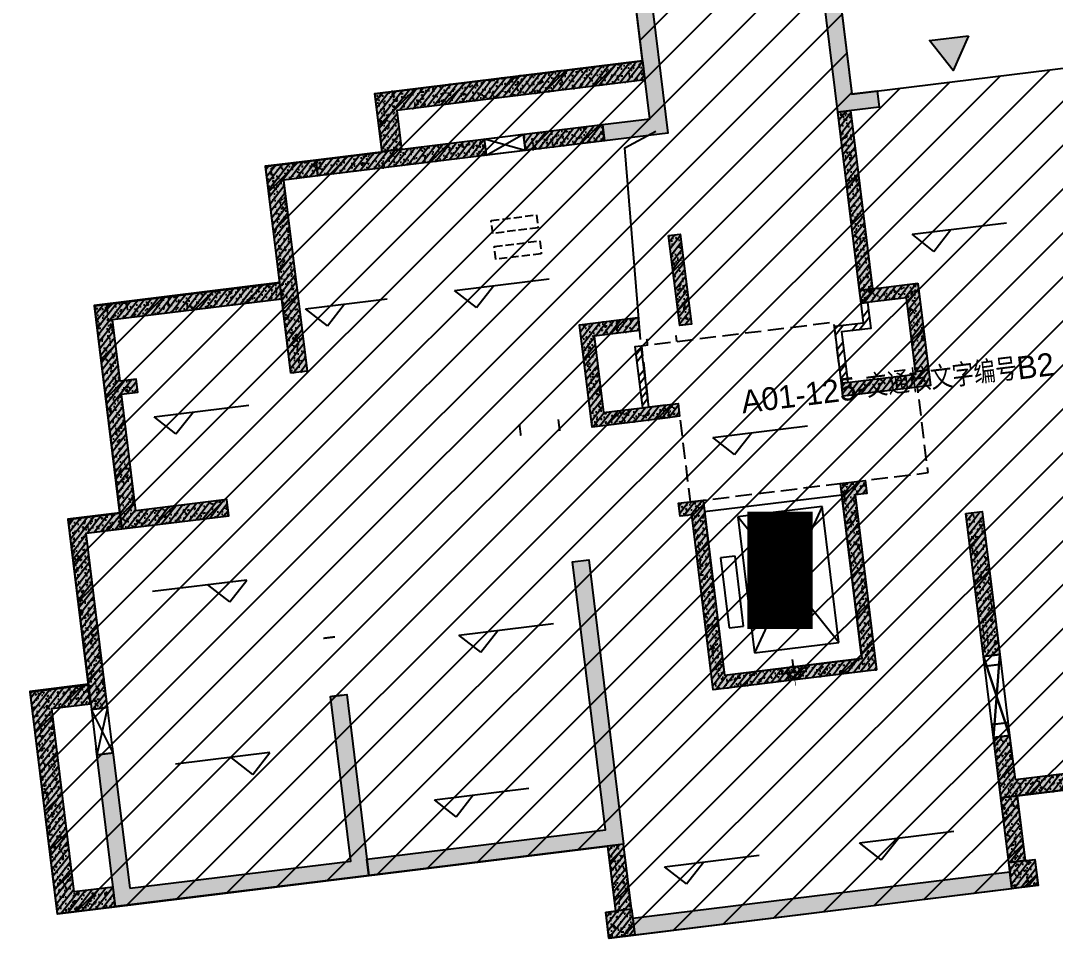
# Model space of a CAD drawing. Extents: x -1338203 to 1886333, y -783476 to 1038610.
# Drawn here: x 752890 to 768735, y -480551 to -466494 of the extents above; entities that cross this region are included whole.
import ezdxf

# ---------------------------------------------------------------- set-up
doc = ezdxf.new("R2010")
doc.units = 0
doc.header["$LTSCALE"] = 1000
doc.header["$MEASUREMENT"] = 0
for name, pattern in [('A-001-平面B2$0$__DASH', [0.35, 0.25, -0.1]), ('A01-125-交通核文字编号B2$0$DASH', [0.35, 0.25, -0.1]), ('M09预留预埋-B2$0$DASH', [0.35, 0.25, -0.1])]:
    doc.linetypes.add(name, pattern=pattern)
for name, color, linetype, plot in [('A-001-主楼相对位置参照$0$AAD-A-MARK', 6, 'Continuous', False), ('A-001-主楼组合参照B2$0$0A-X-AREA', 6, 'Continuous', False), ('A-09-平面B2$0$AAD-A-MARK', 6, 'Continuous', False), ('A-125-交通核B2$0$AAD-A-MARK', 6, 'Continuous', False), ('A01-125-交通核文字编号B2$0$AAD-A-MARK', 6, 'Continuous', False), ('A01-125-交通核文字编号B2$0$AAD-A-XM', 6, 'Continuous', False), ('M09预留预埋-B2$0$AAD-A-MARK', 6, 'Continuous', False), ('S-09-墙柱B2_B1(QB)$0$AAD-A-MARK', 6, 'Continuous', False)]:
    doc.layers.add(name, color=color, linetype=linetype, plot=plot)
for name, color, linetype in [('A-001-车位参照B2$0$A-001-车位参照B2$0$0A-P-PKNG-CAR(A)', 43, 'Continuous'), ('A-09-平面B2$0$0A-A-SYMB-ELEV', 150, 'Continuous'), ('A-09-平面B2$0$0A-O-HOLE', 52, 'Continuous'), ('A-09-平面B2$0$0A-S-WALL', 255, 'Continuous'), ('A-125-交通核B2$0$0A-E-EVTR', 2, 'Continuous'), ('A-125-交通核B2$0$0A-O-HOLE', 52, 'Continuous'), ('A01-125-交通核文字编号B2$0$0A-A-SYMB-ELEV', 150, 'Continuous'), ('A01-125-交通核文字编号B2$0$0A-A-SYMB-NAME', 13, 'Continuous'), ('M09预留预埋-B2$0$0M-A-JGLD', 3, 'Continuous'), ('M09预留预埋-B2$0$0M-A-LD', 4, 'Continuous'), ('p-a-core', 1, 'Continuous'), ('p-a-regular', 5, 'Continuous'), ('S-09-墙柱B2_B1(QB)$0$0S-CC-LINE', 52, 'Continuous'), ('S-09-墙柱B2_B1(QB)$0$0S-CW-HATCH', 251, 'Continuous'), ('S-09-墙柱B2_B1(QB)$0$0S-CW-HATCH-UP', 251, 'Continuous'), ('S-09-墙柱B2_B1(QB)$0$0S-CW-LINE', 72, 'Continuous'), ('S-09-墙柱B2_B1(QB)$0$0S-S-HOLE', 55, 'Continuous'), ('S001地下二墙柱$0$0S-CW-LINE', 72, 'Continuous'), ('地面指向箭头', 7, 'Continuous')]:
    doc.layers.add(name, color=color, linetype=linetype)
doc.styles.add('A01-125-交通核文字编号B2$0$AAD-TXT', font='aad-txt.shx', dxfattribs={"width": 0.7, "bigfont": 'aad-hztxt.shx'})
pattern_1 = [(45, (0, 0), (-168.38, 168.38), []), (45, (112.25, 0), (-168.38, 168.38), [])]
pattern_2 = [(45, (-922624.16, 391978.14), (-53.0330086, 53.0330086), []), (50, (-922624.16, 391978.14), (215.178055, -18.82564), [22.5, -247.5]), (355, (-922624.16, 391978.14), (-41.6254, 225.65764), [18, -198]), (100.4514, (-922606.23, 391976.57), (173.552815, 206.831863), [19.122057, -210.342634]), (46.1842, (-922624.16, 392038.14), (320.172315, -49.655704), [33.75, -371.25]), (96.6356, (-922597.48, 392034), (280.39881, 292.23536), [28.68309, -315.5139]), (351.1842, (-922624.16, 392038.14), (280.39858, 292.23558), [27, -297]), (21, (-922594.16, 392023.14), (179.072116, -120.785667), [22.5, -247.5]), (326, (-922594.16, 392023.14), (72.9946, 217.545014), [18, -198]), (71.4514, (-922579.24, 392013.08), (252.06679, 96.75915), [19.122057, -210.342634]), (37.5, (-922624.16, 391978.14), (3.6479566, 99.868156), [0, -195.6, 0, -201, 0, -198.75]), (7.5, (-922624.16, 391978.14), (78.920861, 118.323514), [0, -114.6, 0, -191.1, 0, -75.75]), (327.5, (-922691.06, 391978.14), (160.146731, -6.7664615), [0, -75, 0, -234, 0, -310.5]), (317.5, (-922721.06, 391978.14), (174.95585, 30.031495), [0, -97.5, 0, -155.4, 0, -220.5])]
pattern_3 = [(45, (0, 0), (-53.033, 53.033), []), (50, (0, 0), (215.178, -18.8256), [22.5, -247.5]), (355, (0, 0), (-41.6254, 225.6576), [18, -198]), (100.4514, (17.93, -1.57), (173.5528, 206.832), [19.122, -210.3426]), (46.1842, (0, 60), (320.1723, -49.6557), [33.75, -371.25]), (96.6356, (26.68, 55.86), (280.399, 292.235), [28.683, -315.514]), (351.1842, (0, 60), (280.399, 292.2356), [27, -297]), (21, (30, 45), (179.072, -120.7857), [22.5, -247.5]), (326, (30, 45), (72.9946, 217.545), [18, -198]), (71.4514, (44.92, 34.93), (252.0668, 96.759), [19.122, -210.3426]), (37.5, (0, 0), (3.64796, 99.86816), [0, -195.6, 0, -201, 0, -198.75]), (7.5, (0, 0), (78.9209, 118.3235), [0, -114.6, 0, -191.1, 0, -75.75]), (327.5, (-66.9, 0), (160.14673, -6.76646), [0, -75, 0, -234, 0, -310.5]), (317.5, (-96.9, 0), (174.9559, 30.0315), [0, -97.5, 0, -155.4, 0, -220.5])]
pattern_4 = [(45, (0, 0), (-53.033, 53.033), []), (50, (0, 0), (215.178, -18.8256), [22.5, -247.5]), (355, (0, 0), (-41.6254, 225.6576), [18, -198]), (100.4514, (17.93, -1.57), (173.553, 206.832), [19.122, -210.3426]), (46.1842, (0, 60), (320.1723, -49.656), [33.75, -371.25]), (96.6356, (26.68, 55.86), (280.399, 292.235), [28.683, -315.514]), (351.1842, (0, 60), (280.399, 292.236), [27, -297]), (21, (30, 45), (179.072, -120.7857), [22.5, -247.5]), (326, (30, 45), (72.9946, 217.545), [18, -198]), (71.4514, (44.92, 34.93), (252.0668, 96.759), [19.122, -210.3426]), (37.5, (0, 0), (3.64796, 99.86816), [0, -195.6, 0, -201, 0, -198.75]), (7.5, (0, 0), (78.9209, 118.3235), [0, -114.6, 0, -191.1, 0, -75.75]), (327.5, (-66.9, 0), (160.14673, -6.76646), [0, -75, 0, -234, 0, -310.5]), (317.5, (-96.9, 0), (174.9559, 30.0315), [0, -97.5, 0, -155.4, 0, -220.5])]

# ---------------------------------------------------------------- blocks, each defined once
blk = doc.blocks.new('A-001-主楼相对位置参照')
at = {"layer": 'A-001-主楼相对位置参照$0$AAD-A-MARK', "elevation": 83050}
blk.add_lwpolyline([(-2695, -312909), (-591, -312651), (-898, -310150), (-3002, -310408)], close=True, dxfattribs=at)
blk = doc.blocks.new('A-125-交通核B2$0$xx')
at = {"layer": 'A-125-交通核B2$0$0A-E-EVTR'}
for p, q in [((1798, 2385), (498, 2385)), ((498, 2385), (498, 285)), ((1798, 285), (498, 2385)), ((1798, 2385), (498, 285)), ((1798, 285), (1798, 2385)), ((381, 1791), (156, 1791)), ((156, 1791), (156, 711)), ((381, 711), (381, 1791)), ((156, 711), (381, 711)), ((498, 285), (1798, 285))]:
    blk.add_line(p, q, dxfattribs=at)
blk = doc.blocks.new('A-125-交通核B2')
h = blk.add_hatch()
h.set_pattern_fill('ANSI32', color=256, scale=50)
h.set_pattern_definition(pattern_1)
h.paths.add_polyline_path([(1360, 4310), (1260, 4310), (1260, 5190), (1710, 5190), (1710, 5490), (1810, 5490), (1810, 5090), (1360, 5090)])
h = blk.add_hatch()
h.set_pattern_fill('ANSI32', color=256, scale=50)
h.set_pattern_definition(pattern_1)
h.paths.add_polyline_path([(-1713, 5250), (-1810, 5250), (-1810, 4310), (-1713, 4310)])
for points in [[(1360, 4310), (1260, 4310), (1260, 5190), (1710, 5190), (1710, 5490), (1810, 5490), (1810, 5090), (1360, 5090)], [(-1713, 5250), (-1810, 5250), (-1810, 4310), (-1713, 4310)]]:
    blk.add_lwpolyline(points, close=True)
at = {"layer": 'A-125-交通核B2$0$0A-O-HOLE', "flags": 128}
blk.add_lwpolyline([(-1710, 5350), (-1593, 8294), (-1090, 8490)], dxfattribs=at)
at = {"layer": 'A-125-交通核B2$0$AAD-A-MARK'}
for q in [(0, 200), (200, 0)]:
    blk.add_line((0, 0), q, dxfattribs=at)
blk.add_circle((0, 0), 100, dxfattribs=at)
blk.add_blockref('A-125-交通核B2$0$xx', (-1060, 90))
blk = doc.blocks.new('A01-125-交通核文字编号B2')
at = {"layer": 'A01-125-交通核文字编号B2$0$0A-A-SYMB-ELEV'}
for p, q in [((-495, 3428), (-795, 3728)), ((-795, 3728), (664, 3728)), ((-495, 3428), (-195, 3728))]:
    blk.add_line(p, q, dxfattribs=at)
at = {"layer": 'A01-125-交通核文字编号B2$0$0A-A-SYMB-NAME', "linetype": 'A01-125-交通核文字编号B2$0$DASH', "flags": 128}
blk.add_lwpolyline([(-1260, 2790), (2410, 2790), (2410, 4110), (1260, 4110), (1260, 5250), (-1710, 5250), (-1713, 4310), (-1260, 4310)], close=True, dxfattribs=at)
at = {"layer": 'A01-125-交通核文字编号B2$0$AAD-A-MARK'}
for q in [(0, 200), (200, 0)]:
    blk.add_line((0, 0), q, dxfattribs=at)
blk.add_circle((0, 0), 100, dxfattribs=at)
at = {"layer": 'A01-125-交通核文字编号B2$0$AAD-A-XM', "style": 'A01-125-交通核文字编号B2$0$AAD-TXT'}
blk.add_text('A01-125-交通核文字编号B2', height=350, dxfattribs=at).set_placement((-297, 4036))
blk = doc.blocks.new('A-09-平面B2')
at = {"layer": 'A-09-平面B2$0$0A-A-SYMB-ELEV'}
for p, q in [((-6444, 6144), (-6744, 6444)), ((-6744, 6444), (-5485, 6444)), ((-6444, 6144), (-6144, 6444)), ((-4146, 6144), (-4446, 6444)), ((-4446, 6444), (-2987, 6444)), ((-4146, 6144), (-3846, 6444)), ((2912, 6144), (2612, 6444)), ((2612, 6444), (4071, 6444)), ((2912, 6144), (3212, 6444)), ((-8949, 4782), (-9249, 5082)), ((-9249, 5082), (-7790, 5082)), ((-8949, 4782), (-8649, 5082)), ((-8144, 2429), (-9602, 2429)), ((-8444, 2129), (-8744, 2429)), ((-8444, 2129), (-8144, 2429)), ((-4723, 895), (-5023, 1195)), ((-5023, 1195), (-3564, 1195)), ((-4723, 895), (-4423, 1195)), ((-8115, -239), (-9574, -239)), ((-8415, -539), (-8715, -239)), ((-8415, -539), (-8115, -239)), ((-5404, -1562), (-5704, -1262)), ((-5704, -1262), (-4245, -1262)), ((-5404, -1562), (-5104, -1262)), ((-2031, -3011), (-2331, -2711)), ((-2331, -2711), (-873, -2711)), ((-2031, -3011), (-1731, -2711)), ((977, -3011), (677, -2711)), ((677, -2711), (2135, -2711)), ((977, -3011), (1277, -2711))]:
    blk.add_line(p, q, dxfattribs=at)
at = {"layer": 'A-09-平面B2$0$0A-O-HOLE', "flags": 128}
blk.add_lwpolyline([(2910, -110), (3160, -110), (3160, -1360), (2910, -1360)], close=True, dxfattribs=at)
for points in [[(2910, -110), (3160, -1360)], [(2910, -1360), (3160, -110)]]:
    blk.add_lwpolyline(points, dxfattribs=at)
at = {"layer": 'A-09-平面B2$0$AAD-A-MARK'}
for q in [(0, 200), (0, 200), (0, 200), (0, 200), (200, 0), (200, 0), (200, 0), (200, 0)]:
    blk.add_line((0, 0), q, dxfattribs=at)
blk.add_circle((0, 0), 100, dxfattribs=at)
blk.add_circle((0, 0), 100, dxfattribs=at)
blk.add_circle((0, 0), 100, dxfattribs=at)
blk.add_circle((0, 0), 100, dxfattribs=at)
at = {"layer": 'A-09-平面B2$0$0A-S-WALL'}
for name in ['A-125-交通核B2', 'A01-125-交通核文字编号B2']:
    blk.add_blockref(name, (0, 0), dxfattribs=at)
blk = doc.blocks.new('A-001-主楼组合参照B2')
at = {"ltscale": 0.002}
h = blk.add_hatch(dxfattribs=at)
h.set_pattern_fill('ANSI31', color=8, scale=300)
h.set_pattern_definition([(45, (-290759.76, -7878.1), (-336.7596, 336.7596), [])])
h.paths.add_polyline_path([(66281, -186940), (66281, -185540), (62441, -185540), (62441, -181550), (55141, -181550), (55141, -185540), (51301, -185540), (51301, -186940), (44981, -186940), (44981, -185540), (41131, -185540), (41131, -181650), (37392, -181650), (37392, -179560), (38191, -179560), (38191, -176360), (41051, -176360), (41051, -174560), (42851, -174560), (42851, -173660), (46981, -173660), (46981, -172090), (50101, -172090), (50101, -174560), (67481, -174560), (67481, -172090), (70601, -172090), (70601, -174560), (76531, -174560), (76531, -176360), (79391, -176360), (79391, -179560), (80191, -179560), (80191, -182110), (81091, -182110), (81091, -185540), (72601, -185540), (72601, -186940)])
h.paths.add_polyline_path([(2291, -185540), (9781, -185540), (9781, -186540), (9631, -186540), (9631, -186940), (16251, -186940), (16251, -186540), (16101, -186540), (16101, -185540), (23691, -185540), (23691, -179560), (22891, -179560), (22891, -176360), (20031, -176360), (20031, -174560), (18231, -174560), (18231, -173660), (14101, -173660), (14101, -172090), (10981, -172090), (10981, -174560), (-6399, -174560), (-6399, -172090), (-9519, -172090), (-9519, -174560), (-15449, -174560), (-15449, -176360), (-18309, -176360), (-18309, -179560), (-19109, -179560), (-19109, -181610), (-20009, -181610), (-20009, -185540), (-11519, -185540), (-11519, -186540), (-11669, -186540), (-11669, -186940), (-5049, -186940), (-5049, -186540), (-5199, -186540), (-5199, -185540), (-1359, -185540), (-1359, -181550), (2291, -181550)])
h.paths.add_polyline_path([(-109959, -168806), (-109959, -173536), (-109709, -173536), (-103819, -173536), (-103819, -177236), (-99249, -177236), (-99249, -178036), (-92869, -178036), (-92869, -177236), (-71299, -177236), (-71299, -178036), (-64919, -178036), (-64919, -177236), (-54209, -177236), (-54209, -168806), (-59109, -168806), (-59109, -167906), (-62059, -167906), (-62059, -168806), (-64369, -168806), (-64369, -167456), (-66169, -167456), (-66169, -165386), (-69469, -165386), (-69469, -167386), (-71849, -167386), (-71849, -168806), (-82159, -168806), (-82159, -167906), (-85209, -167906), (-85209, -168806), (-92319, -168806), (-92319, -167386), (-94699, -167386), (-94699, -165386), (-97999, -165386), (-97999, -167456), (-99799, -167456), (-99799, -168806)])
h.paths.add_polyline_path([(-115664, -225244), (-115664, -225844), (-115414, -225844), (-115414, -225244), (-114084, -225244), (-114084, -225844), (-113834, -225844), (-113834, -225244), (-112009, -225244), (-112009, -225844), (-111589, -225844), (-111589, -225244), (-92909, -225244), (-92909, -225844), (-92489, -225844), (-92489, -225244), (-90664, -225244), (-90664, -225844), (-90414, -225844), (-90414, -225244), (-89084, -225244), (-89084, -225844), (-88834, -225844), (-88834, -225244), (-82964, -225244), (-82964, -225844), (-82714, -225844), (-82714, -225244), (-81384, -225244), (-81384, -225844), (-81134, -225844), (-81134, -225244), (-79309, -225244), (-79309, -225844), (-78889, -225844), (-78889, -225244), (-60209, -225244), (-60209, -225844), (-59789, -225844), (-59789, -225244), (-57964, -225244), (-57964, -225844), (-57714, -225844), (-57714, -225244), (-56384, -225244), (-56384, -225844), (-56134, -225844), (-56134, -225244), (-53249, -225244), (-53249, -216464), (-53249, -216464), (-56519, -216464), (-56519, -216464), (-59959, -216464), (-59959, -215464), (-67989, -215464), (-67989, -211894), (-71109, -211894), (-71109, -215464), (-79139, -215464), (-79139, -216464), (-81759, -216464), (-81759, -215464), (-83909, -215464), (-83909, -216464), (-86599, -216464), (-87849, -216464), (-92659, -216464), (-92659, -215464), (-100689, -215464), (-100689, -211894), (-103809, -211894), (-103809, -215464), (-111839, -215464), (-111839, -215464), (-114239, -215464), (-114239, -215464), (-116459, -215464), (-116459, -216464), (-118549, -216464), (-118549, -221294), (-119249, -221294), (-119249, -221894), (-118549, -221894), (-118549, -223844), (-119249, -223844), (-119249, -224444), (-118549, -224444), (-118549, -225244)])
h.paths.add_polyline_path([(-11949, -235160), (-15609, -235160), (-15609, -237714), (-16509, -237714), (-16509, -241140), (-8019, -241140), (-8019, -242140), (-8169, -242140), (-8169, -242540), (-1549, -242540), (-1549, -242140), (-1699, -242140), (-1699, -241140), (13281, -241140), (13281, -242140), (13131, -242140), (13131, -242540), (19751, -242540), (19751, -242140), (19601, -242140), (19601, -241140), (27191, -241140), (27191, -239340), (27191, -239340), (27191, -237140), (27191, -237140), (27191, -235250), (23441, -235250), (23441, -230950), (23441, -230160), (21531, -230160), (17601, -230160), (17602, -227690), (14482, -227690), (14481, -230160), (-2899, -230160), (-2899, -227690), (-6019, -227690), (-6019, -230160), (-9949, -230160), (-11949, -230160)])
h.paths.add_polyline_path([(67491, -237140), (67491, -235160), (71151, -235160), (71151, -234560), (73051, -234560), (73051, -230160), (77081, -230160), (77081, -227690), (80201, -227690), (80201, -230160), (97581, -230160), (97581, -227690), (100701, -227690), (100701, -230160), (104631, -230160), (106631, -230160), (106631, -231960), (109491, -231960), (109491, -235160), (110291, -235160), (110291, -237713), (111191, -237713), (111191, -241140), (102701, -241140), (102701, -242140), (102851, -242140), (102851, -242540), (96231, -242540), (96231, -242140), (96381, -242140), (96381, -241140), (81401, -241140), (81401, -242140), (81551, -242140), (81551, -242540), (74931, -242540), (74931, -242140), (75081, -242140), (75081, -241140), (67491, -241140), (67491, -239340)])
h.paths.add_polyline_path([(11811, -302465), (13796, -302220), (17696, -301741), (17394, -299289), (20491, -298908), (20793, -301359), (25884, -300733), (26493, -305676), (29133, -305351), (28525, -300408), (38043, -299237), (37741, -296785), (40838, -296404), (41140, -298856), (45040, -298376), (47025, -298132), (47636, -303094), (50474, -302745), (51268, -302647), (51580, -305181), (52178, -310042), (48297, -310519), (48118, -309060), (44465, -309509), (44588, -310502), (44736, -310484), (44785, -310881), (38215, -311689), (38166, -311292), (38315, -311274), (38193, -310281), (23325, -312111), (23447, -313103), (23596, -313085), (23645, -313482), (17074, -314290), (17025, -313893), (17174, -313875), (17052, -312883), (1787, -314761), (1909, -315753), (2058, -315735), (2107, -316132), (-4463, -316941), (-4512, -316544), (-4363, -316525), (-4485, -315533), (-12912, -316570), (-13331, -313165), (-12437, -313055), (-12507, -312490), (-12749, -310524), (-11955, -310427), (-12346, -307251), (-9507, -306901), (-9727, -305115), (-7940, -304896), (-8050, -304003), (-3951, -303497), (-4143, -301939), (-1046, -301558), (-745, -304010), (7186, -303034), (7796, -307996), (12421, -307427)])
h.paths.add_polyline_path([(118676, -301883), (118079, -297021), (118079, -297019), (118009, -296454), (117768, -294488), (116974, -294586), (116584, -291410), (113745, -291758), (113526, -289972), (111540, -290216), (107640, -290695), (107339, -288243), (104242, -288623), (104543, -291075), (87293, -293193), (86992, -290742), (83895, -291122), (84196, -293574), (80295, -294053), (78310, -294297), (78920, -299259), (76081, -299608), (75287, -299705), (75598, -302240), (76016, -305641), (83549, -304716), (83671, -305708), (83522, -305726), (83571, -306123), (90142, -305317), (90093, -304920), (89944, -304938), (89822, -303945), (104690, -302119), (104812, -303112), (104663, -303130), (104712, -303527), (111283, -302720), (111234, -302323), (111085, -302341), (110963, -301349), (114617, -300901), (114796, -302359)])
at = {"layer": 'A-001-主楼组合参照B2$0$0A-X-AREA', "elevation": 83050, "flags": 128}
for points in [[(17052, -312883), (1787, -314761), (1909, -315753), (2058, -315735), (2107, -316132), (-4463, -316941), (-4512, -316544), (-4363, -316525), (-4485, -315533), (-12912, -316570), (-13331, -313165), (-12437, -313055), (-12507, -312490), (-12749, -310524), (-11955, -310427), (-12346, -307251), (-9507, -306901), (-9727, -305115), (-7940, -304896), (-8050, -304003), (-3951, -303497), (-4143, -301939)], [(-1046, -301558), (-745, -304010), (7186, -303034)]]:
    blk.add_lwpolyline(points, dxfattribs=at)
blk.add_blockref('A-001-主楼相对位置参照', (0, 0))
at = {"ltscale": 0.002, "rotation": 7.001406317028183}
blk.add_blockref('A-09-平面B2', (-1632, -312870, 83050), dxfattribs=at)
blk = doc.blocks.new('M09预留预埋-B2')
at = {"layer": 'M09预留预埋-B2$0$0M-A-JGLD'}
blk.add_lwpolyline([(-3710, 8690, 0, 0, 0), (-3110, 8690, 30, 30, 0), (-3110, 8440, 0, 0, 0), (-3710, 8440, 30, 30, 0), (-3710, 8690, 30, 30, 0)], format="xyseb", dxfattribs=at)
at = {"layer": 'M09预留预埋-B2$0$0M-A-JGLD', "elevation": 2850000}
for points in [[(-10500, 750, 0, 0, 0), (-10500, 50, 30, 30, 0), (-10750, 50, 0, 0, 0), (-10750, 750, 30, 30, 0), (-10500, 750, 30, 30, 0)], [(3160, -260, 0, 0, 0), (3160, -1160, 30, 30, 0), (2910, -1160, 0, 0, 0), (2910, -260, 30, 30, 0), (3160, -260, 30, 30, 0)]]:
    blk.add_lwpolyline(points, format="xyseb", dxfattribs=at)
at = {"layer": 'M09预留预埋-B2$0$0M-A-LD', "linetype": 'M09预留预埋-B2$0$DASH', "ltscale": 0.5, "elevation": 0}
blk.add_lwpolyline([(-3760, 7440), (-3060, 7440), (-3060, 7240), (-3760, 7240)], close=True, dxfattribs=at)
at = {"layer": 'M09预留预埋-B2$0$0M-A-LD', "linetype": 'M09预留预埋-B2$0$DASH', "ltscale": 0.5}
blk.add_lwpolyline([(-3760, 7039), (-3060, 7039), (-3060, 6840), (-3760, 6840)], close=True, dxfattribs=at)
at = {"layer": 'M09预留预埋-B2$0$0M-A-LD', "elevation": 2600}
blk.add_lwpolyline([(-1165, 5250, 0, 0, 0), (-1615, 5250, 30, 30, 0), (-1615, 5350, 0, 0, 0), (-1165, 5350, 30, 30, 0), (-1165, 5250, 30, 30, 0)], format="xyseb", dxfattribs=at)
at = {"layer": 'M09预留预埋-B2$0$0M-A-LD'}
for points in [[(-3110, 4110, 0, 0, 0), (-3710, 4110, 30, 30, 0), (-3710, 4290, 0, 0, 0), (-3110, 4290, 30, 30, 0), (-3110, 4110, 30, 30, 0)], [(-6910, 1400, 0, 0, 0), (-6910, 500, 30, 30, 0), (-7090, 500, 0, 0, 0), (-7090, 1400, 30, 30, 0), (-6910, 1400, 30, 30, 0)]]:
    blk.add_lwpolyline(points, format="xyseb", dxfattribs=at)
at = {"layer": 'M09预留预埋-B2$0$AAD-A-MARK', "const_width": 10}
for points in [[(0, 200), (0, -200)], [(-200, 0), (200, 0)]]:
    blk.add_lwpolyline(points, dxfattribs=at)
at = {"layer": 'M09预留预埋-B2$0$AAD-A-MARK'}
blk.add_circle((0, 0), 100, dxfattribs=at)
blk = doc.blocks.new('M001-预留预埋B2')
at = {"rotation": 7.001406278665004}
blk.add_blockref('M09预留预埋-B2', (-1632, -312870, 83050), dxfattribs=at)
blk = doc.blocks.new('S-09-墙柱B2_B1(QB)')
at = {"layer": 'S-09-墙柱B2_B1(QB)$0$0S-CW-HATCH'}
h = blk.add_hatch(color=256, dxfattribs=at)
h.dxf.hatch_style = 1
h.paths.add_polyline_path([(-1890, 8690), (-1160, 8690), (-1160, 11160), (1960, 11160), (1960, 8690), (2350, 8690), (2350, 8440), (1710, 8440), (1710, 10910), (-910, 10910), (-910, 8440), (-1890, 8440)])
h = blk.add_hatch(color=256, dxfattribs=at)
h.dxf.hatch_style = 1
h.paths.add_polyline_path([(-1160, 9290), (-4990, 9290), (-4990, 8690), (-5290, 8690), (-5290, 9590), (-1160, 9590)])
h = blk.add_hatch(color=256, dxfattribs=at)
h.dxf.hatch_style = 1
h.paths.add_polyline_path([(-7090, 5490), (-7090, 8690), (-6310, 8690), (-6310, 8440), (-6840, 8440), (-6840, 5490)])
h = blk.add_hatch(color=256, dxfattribs=at)
h.dxf.hatch_style = 1
h.paths.add_polyline_path([(-3110, 8690), (-3110, 8440), (-1890, 8440), (-1890, 8690)])
h.paths.add_polyline_path([(-3710, 8440), (-3710, 8690), (-6310, 8690), (-6310, 8440)])
h = blk.add_hatch(color=256, dxfattribs=at)
h.dxf.hatch_style = 1
h.paths.add_polyline_path([(1910, 5690), (1710, 5690), (1710, 8440), (1910, 8440)])
h = blk.add_hatch(color=256, dxfattribs=at)
h.dxf.hatch_style = 1
h.paths.add_polyline_path([(-7090, 6640), (-7090, 6890), (-9950, 6890), (-9950, 3440), (-8300, 3440), (-8300, 3690), (-9700, 3690), (-9700, 5490), (-9450, 5490), (-9450, 5690), (-9700, 5690), (-9700, 6640)])
h = blk.add_hatch(color=256, dxfattribs=at)
h.dxf.hatch_style = 1
h.paths.add_polyline_path([(-1090, 6880), (-910, 6880), (-910, 5490), (-1090, 5490)])
h = blk.add_hatch(color=256, dxfattribs=at)
h.dxf.hatch_style = 1
h.paths.add_polyline_path([(-2410, 4310), (-1260, 4310), (-1260, 4110), (-1440, 4110), (-2610, 4110), (-2610, 5690), (-1710, 5690), (-1710, 5490), (-2410, 5490)])
h = blk.add_hatch(color=256, dxfattribs=at)
h.dxf.hatch_style = 1
h.paths.add_polyline_path([(2610, 5690), (2610, 4110), (1440, 4110), (1260, 4110), (1260, 4310), (2410, 4310), (2410, 5490), (1710, 5490), (1710, 5690)])
h = blk.add_hatch(color=256, dxfattribs=at)
h.dxf.hatch_style = 1
h.paths.add_polyline_path([(-9950, 3690), (-10750, 3690), (-10750, 750), (-10500, 750), (-10500, 3440), (-9950, 3440)])
h = blk.add_hatch(color=256, dxfattribs=at)
h.dxf.hatch_style = 1
h.paths.add_polyline_path([(1060, 2790), (1440, 2790), (1440, 2590), (1260, 2590), (1260, -110), (-1260, -110), (-1260, 2590), (-1440, 2590), (-1440, 2790), (-1060, 2790), (-1060, 90), (1060, 90)])
h = blk.add_hatch(color=256, dxfattribs=at)
h.dxf.hatch_style = 1
h.paths.add_polyline_path([(-2910, -2290), (-6840, -2290), (-6840, -2040), (-3160, -2040), (-3160, 2100), (-2910, 2100)])
h = blk.add_hatch(color=256, dxfattribs=at)
h.dxf.hatch_style = 1
h.paths.add_polyline_path([(2910, 2100), (3160, 2100), (3160, -110), (2910, -110)])
h = blk.add_hatch(color=256, dxfattribs=at)
h.dxf.hatch_style = 1
h.paths.add_polyline_path([(-10750, -1990), (-11350, -1990), (-11350, 840), (-10750, 840), (-10750, 1140), (-11650, 1140), (-11650, -2290), (-10750, -2290)])
h = blk.add_hatch(color=256, dxfattribs=at)
h.dxf.hatch_style = 1
h.paths.add_polyline_path([(-10750, -2290), (-10750, 50), (-10500, 50), (-10500, -2040), (-7090, -2040), (-7090, 500), (-6840, 500), (-6840, -2290), (-10500, -2290)])
h = blk.add_hatch(color=256, dxfattribs=at)
h.dxf.hatch_style = 1
h.paths.add_polyline_path([(3160, -2040), (3160, -1360), (2910, -1360), (2910, -2290), (6840, -2290), (6840, -2040)])
h = blk.add_hatch(color=256, dxfattribs=at)
h.dxf.hatch_style = 1
h.paths.add_polyline_path([(-2910, -2290), (-3160, -2290), (-3160, -3290), (-2910, -3290)])
h = blk.add_hatch(color=256, dxfattribs=at)
h.dxf.hatch_style = 1
h.paths.add_polyline_path([(3160, -3290), (2910, -3290), (2910, -2290), (3160, -2290)])
h = blk.add_hatch(color=256, dxfattribs=at)
h.dxf.hatch_style = 1
h.paths.add_polyline_path([(-3310, -3290), (-2910, -3290), (-2910, -3690), (-3310, -3690)])
h = blk.add_hatch(color=256, dxfattribs=at)
h.dxf.hatch_style = 1
h.paths.add_polyline_path([(2910, -3290), (3310, -3290), (3310, -3690), (2910, -3690)])
h = blk.add_hatch(color=256, dxfattribs=at)
h.dxf.hatch_style = 1
h.paths.add_polyline_path([(-2910, -3690), (2910, -3690), (2910, -3440), (-2910, -3440)])
at = {"layer": 'S-09-墙柱B2_B1(QB)$0$0S-CW-HATCH-UP'}
h = blk.add_hatch(dxfattribs=at)
h.set_pattern_fill('钢筋混凝土', color=256, scale=30)
h.set_pattern_definition(pattern_3)
h.paths.add_polyline_path([(-1890, 8690), (-1160, 8690), (-1160, 11160), (1960, 11160), (1960, 8690), (2350, 8690), (2350, 8440), (1710, 8440), (1710, 10910), (-910, 10910), (-910, 8440), (-1890, 8440)])
h = blk.add_hatch(dxfattribs=at)
h.set_pattern_fill('钢筋混凝土', color=256, scale=30)
h.set_pattern_definition([(45, (21700, -3656.36), (-53.033, 53.033), []), (50, (21700, -3656.36), (215.1781, -18.8256), [22.5, -247.5]), (355, (21700, -3656.36), (-41.6254, 225.6576), [18, -198]), (100.4514, (21717.93, -3657.93), (173.5528, 206.8319), [19.122, -210.3426]), (46.1842, (21700, -3596.36), (320.1723, -49.6557), [33.75, -371.25]), (96.6356, (21726.68, -3600.5), (280.3988, 292.2354), [28.683, -315.514]), (351.1842, (21700, -3596.36), (280.3986, 292.2356), [27, -297]), (21, (21730, -3611.36), (179.0721, -120.7857), [22.5, -247.5]), (326, (21730, -3611.36), (72.9946, 217.545), [18, -198]), (71.4514, (21744.92, -3621.42), (252.0668, 96.7591), [19.122, -210.3426]), (37.5, (21700, -3656.36), (3.64796, 99.86816), [0, -195.6, 0, -201, 0, -198.75]), (7.5, (21700, -3656.36), (78.92086, 118.3235), [0, -114.6, 0, -191.1, 0, -75.75]), (327.5, (21633.1, -3656.36), (160.14673, -6.76646), [0, -75, 0, -234, 0, -310.5]), (317.5, (21603.1, -3656.36), (174.95585, 30.0315), [0, -97.5, 0, -155.4, 0, -220.5])])
h.paths.add_polyline_path([(-1160, 9290), (-4990, 9290), (-4990, 8690), (-5290, 8690), (-5290, 9590), (-1160, 9590)])
h = blk.add_hatch(dxfattribs=at)
h.set_pattern_fill('钢筋混凝土', color=256, scale=30)
h.set_pattern_definition(pattern_3)
h.paths.add_polyline_path([(-7090, 5490), (-7090, 8690), (-6310, 8690), (-6310, 8440), (-6840, 8440), (-6840, 5490)])
h = blk.add_hatch(dxfattribs=at)
h.set_pattern_fill('钢筋混凝土', color=256, scale=30)
h.set_pattern_definition([(45, (0, 49394.454), (-53.03301, 53.03301), []), (50, (0, 49394.45), (215.17805, -18.82564), [22.5, -247.5]), (355, (0, 49394.45), (-41.6254, 225.6576), [18, -198]), (100.4514, (17.93, 49392.89), (173.5528, 206.8319), [19.122, -210.3426]), (46.1842, (0, 49454.45), (320.1723, -49.6557), [33.75, -371.25]), (96.6356, (26.68, 49450.32), (280.3988, 292.2354), [28.683, -315.514]), (351.1842, (0, 49454.45), (280.3986, 292.2356), [27, -297]), (21, (30, 49439.45), (179.0721, -120.7857), [22.5, -247.5]), (326, (30, 49439.45), (72.9946, 217.545), [18, -198]), (71.4514, (44.92, 49429.39), (252.0668, 96.7591), [19.122, -210.3426]), (37.5, (0, 49394.454), (3.64796, 99.86816), [0, -195.6, 0, -201, 0, -198.75]), (7.5, (0, 49394.45), (78.92086, 118.3235), [0, -114.6, 0, -191.1, 0, -75.75]), (327.5, (-66.9, 49394.454), (160.14673, -6.76646), [0, -75, 0, -234, 0, -310.5]), (317.5, (-96.9, 49394.45), (174.95585, 30.0315), [0, -97.5, 0, -155.4, 0, -220.5])])
h.paths.add_polyline_path([(-3110, 8690), (-3110, 8440), (-1890, 8440), (-1890, 8690)])
h.paths.add_polyline_path([(-3710, 8440), (-3710, 8690), (-6310, 8690), (-6310, 8440)])
h = blk.add_hatch(dxfattribs=at)
h.set_pattern_fill('钢筋混凝土', color=256, scale=30)
h.set_pattern_definition([(45, (-5362408.416, 751130.85), (-53.0330086, 53.0330086), []), (50, (-5362408.42, 751130.85), (215.178055, -18.8256405), [22.5, -247.5]), (355, (-5362408.42, 751130.85), (-41.6254, 225.65764), [18, -198]), (100.4514, (-5362390.48, 751129.28), (173.5528145, 206.831863), [19.122057, -210.342634]), (46.1842, (-5362408.42, 751190.85), (320.172315, -49.655704), [33.75, -371.25]), (96.6356, (-5362381.73, 751186.7), (280.398812, 292.235361), [28.683086, -315.5139]), (351.1842, (-5362408.4, 751190.85), (280.398584, 292.23558), [27, -297]), (21, (-5362378.42, 751175.85), (179.0721156, -120.785667), [22.5, -247.5]), (326, (-5362378.42, 751175.85), (72.9946, 217.5450135), [18, -198]), (71.4514, (-5362363.5, 751165.79), (252.0667886, 96.759149), [19.122057, -210.342634]), (37.5, (-5362408.416, 751130.85), (3.6479566, 99.8681561), [0, -195.6, 0, -201, 0, -198.75]), (7.5, (-5362408.42, 751130.85), (78.9208612, 118.3235136), [0, -114.6, 0, -191.1, 0, -75.75]), (327.5, (-5362475.316, 751130.85), (160.1467309, -6.7664615), [0, -75, 0, -234, 0, -310.5]), (317.5, (-5362505.32, 751130.85), (174.9558508, 30.0314947), [0, -97.5, 0, -155.4, 0, -220.5])])
h.paths.add_polyline_path([(1910, 5690), (1710, 5690), (1710, 8440), (1910, 8440)])
h = blk.add_hatch(dxfattribs=at)
h.set_pattern_fill('钢筋混凝土', color=256, scale=30)
h.set_pattern_definition(pattern_2)
h.paths.add_polyline_path([(-7090, 6640), (-7090, 6890), (-9950, 6890), (-9950, 3440), (-8300, 3440), (-8300, 3690), (-9700, 3690), (-9700, 5490), (-9450, 5490), (-9450, 5690), (-9700, 5690), (-9700, 6640)])
h = blk.add_hatch(dxfattribs=at)
h.set_pattern_fill('钢筋混凝土', color=256, scale=30)
h.set_pattern_definition([(45, (0, 0), (-53.033, 53.033), []), (50, (0, 0), (215.178, -18.8256), [22.5, -247.5]), (355, (0, 0), (-41.6254, 225.6576), [18, -198]), (100.4514, (17.93, -1.57), (173.553, 206.832), [19.122, -210.3426]), (46.184, (0, 60), (320.172, -49.656), [33.75, -371.25]), (96.6356, (26.68, 55.86), (280.399, 292.235), [28.683, -315.514]), (351.184, (0, 60), (280.399, 292.236), [27, -297]), (21, (30, 45), (179.072, -120.7857), [22.5, -247.5]), (326, (30, 45), (72.9946, 217.545), [18, -198]), (71.4514, (44.92, 34.93), (252.067, 96.759), [19.122, -210.3426]), (37.5, (0, 0), (3.64796, 99.86816), [0, -195.6, 0, -201, 0, -198.75]), (7.5, (0, 0), (78.9209, 118.3235), [0, -114.6, 0, -191.1, 0, -75.75]), (327.5, (-66.9, 0), (160.1467, -6.7665), [0, -75, 0, -234, 0, -310.5]), (317.5, (-96.9, 0), (174.9559, 30.0315), [0, -97.5, 0, -155.4, 0, -220.5])])
h.paths.add_polyline_path([(-1090, 6880), (-910, 6880), (-910, 5490), (-1090, 5490)])
h = blk.add_hatch(dxfattribs=at)
h.set_pattern_fill('钢筋混凝土', color=256, scale=30)
h.set_pattern_definition(pattern_3)
h.paths.add_polyline_path([(-2410, 4310), (-1260, 4310), (-1260, 4110), (-1440, 4110), (-2610, 4110), (-2610, 5690), (-1710, 5690), (-1710, 5490), (-2410, 5490)])
h = blk.add_hatch(dxfattribs=at)
h.set_pattern_fill('钢筋混凝土', color=256, scale=30)
h.set_pattern_definition(pattern_3)
h.paths.add_polyline_path([(2610, 5690), (2610, 4110), (1440, 4110), (1260, 4110), (1260, 4310), (2410, 4310), (2410, 5490), (1710, 5490), (1710, 5690)])
h = blk.add_hatch(dxfattribs=at)
h.set_pattern_fill('钢筋混凝土', color=256, scale=30)
h.set_pattern_definition(pattern_4)
h.paths.add_polyline_path([(-9950, 3690), (-10750, 3690), (-10750, 750), (-10500, 750), (-10500, 3440), (-9950, 3440)])
h = blk.add_hatch(dxfattribs=at)
h.set_pattern_fill('钢筋混凝土', color=256, scale=30)
h.set_pattern_definition(pattern_2)
h.paths.add_polyline_path([(1060, 2790), (1440, 2790), (1440, 2590), (1260, 2590), (1260, -110), (-1260, -110), (-1260, 2590), (-1440, 2590), (-1440, 2790), (-1060, 2790), (-1060, 90), (1060, 90)])
h = blk.add_hatch(dxfattribs=at)
h.set_pattern_fill('钢筋混凝土', color=256, scale=30)
h.set_pattern_definition(pattern_2)
h.paths.add_polyline_path([(-2910, -2290), (-6840, -2290), (-6840, -2040), (-3160, -2040), (-3160, 2100), (-2910, 2100)])
h = blk.add_hatch(dxfattribs=at)
h.set_pattern_fill('钢筋混凝土', color=256, scale=30)
h.set_pattern_definition(pattern_4)
h.paths.add_polyline_path([(2910, 2100), (3160, 2100), (3160, -110), (2910, -110)])
h = blk.add_hatch(dxfattribs=at)
h.set_pattern_fill('钢筋混凝土', color=256, scale=30)
h.set_pattern_definition([(45, (29551.425, -0.0007), (-53.03301, 53.03301), []), (50, (29551.43, -0.0007), (215.17805, -18.82564), [22.5, -247.5]), (355, (29551.43, -0.0007), (-41.6254, 225.6576), [18, -198]), (100.4514, (29569.36, -1.57), (173.5528, 206.8319), [19.122, -210.3426]), (46.1842, (29551.43, 60), (320.1723, -49.6557), [33.75, -371.25]), (96.6356, (29578.1, 55.86), (280.3988, 292.2354), [28.683, -315.514]), (351.1842, (29551.43, 60), (280.3986, 292.2356), [27, -297]), (21, (29581.43, 45), (179.0721, -120.7857), [22.5, -247.5]), (326, (29581.43, 45), (72.9946, 217.545), [18, -198]), (71.4514, (29596.35, 34.93), (252.0668, 96.7591), [19.122, -210.3426]), (37.5, (29551.425, -0.0007), (3.64796, 99.86816), [0, -195.6, 0, -201, 0, -198.75]), (7.5, (29551.43, -0.0007), (78.92086, 118.3235), [0, -114.6, 0, -191.1, 0, -75.75]), (327.5, (29484.525, -0.0007), (160.14673, -6.76646), [0, -75, 0, -234, 0, -310.5]), (317.5, (29454.53, -0.0007), (174.95585, 30.0315), [0, -97.5, 0, -155.4, 0, -220.5])])
h.paths.add_polyline_path([(-10750, -1990), (-11350, -1990), (-11350, 840), (-10750, 840), (-10750, 1140), (-11650, 1140), (-11650, -2290), (-10750, -2290)])
h = blk.add_hatch(dxfattribs=at)
h.set_pattern_fill('钢筋混凝土', color=256, scale=30)
h.set_pattern_definition([(45, (0, 0), (-53.033, 53.033), []), (50, (0, 0), (215.178, -18.8256), [22.5, -247.5]), (355, (0, 0), (-41.6254, 225.6576), [18, -198]), (100.4514, (17.93, -1.57), (173.553, 206.832), [19.122, -210.3426]), (46.1842, (0, 60), (320.172, -49.656), [33.75, -371.25]), (96.6356, (26.68, 55.86), (280.399, 292.235), [28.683, -315.514]), (351.1842, (0, 60), (280.399, 292.236), [27, -297]), (21, (30, 45), (179.072, -120.7857), [22.5, -247.5]), (326, (30, 45), (72.9946, 217.545), [18, -198]), (71.4514, (44.92, 34.93), (252.0668, 96.759), [19.122, -210.3426]), (37.5, (0, 0), (3.64796, 99.86816), [0, -195.6, 0, -201, 0, -198.75]), (7.5, (0, 0), (78.9209, 118.3235), [0, -114.6, 0, -191.1, 0, -75.75]), (327.5, (-66.9, 0), (160.14673, -6.76646), [0, -75, 0, -234, 0, -310.5]), (317.5, (-96.9, 0), (174.9559, 30.0315), [0, -97.5, 0, -155.4, 0, -220.5])])
h.paths.add_polyline_path([(-10750, -2290), (-10750, 50), (-10500, 50), (-10500, -2040), (-7090, -2040), (-7090, 500), (-6840, 500), (-6840, -2290), (-10500, -2290)])
h = blk.add_hatch(dxfattribs=at)
h.set_pattern_fill('钢筋混凝土', color=256, scale=30)
h.set_pattern_definition(pattern_2)
h.paths.add_polyline_path([(3160, -2040), (3160, -1360), (2910, -1360), (2910, -2290), (6840, -2290), (6840, -2040)])
h = blk.add_hatch(dxfattribs=at)
h.set_pattern_fill('钢筋混凝土', color=256, scale=30)
h.set_pattern_definition(pattern_2)
h.paths.add_polyline_path([(-2910, -2290), (-3160, -2290), (-3160, -3290), (-2910, -3290)])
h = blk.add_hatch(dxfattribs=at)
h.set_pattern_fill('钢筋混凝土', color=256, scale=30)
h.set_pattern_definition(pattern_2)
h.paths.add_polyline_path([(3160, -3290), (2910, -3290), (2910, -2290), (3160, -2290)])
h = blk.add_hatch(dxfattribs=at)
h.set_pattern_fill('钢筋混凝土', color=256, scale=30)
h.set_pattern_definition(pattern_2)
h.paths.add_polyline_path([(-3310, -3290), (-2910, -3290), (-2910, -3690), (-3310, -3690)])
h = blk.add_hatch(dxfattribs=at)
h.set_pattern_fill('钢筋混凝土', color=256, scale=30)
h.set_pattern_definition(pattern_2)
h.paths.add_polyline_path([(2910, -3290), (3310, -3290), (3310, -3690), (2910, -3690)])
h = blk.add_hatch(dxfattribs=at)
h.set_pattern_fill('钢筋混凝土', color=256, scale=30)
h.set_pattern_definition(pattern_2)
h.paths.add_polyline_path([(-2910, -3690), (2910, -3690), (2910, -3440), (-2910, -3440)])
at = {"layer": 'S-09-墙柱B2_B1(QB)$0$0S-CC-LINE'}
for points in [[(-3310, -3290), (-2910, -3290), (-2910, -3690), (-3310, -3690)], [(2910, -3290), (3310, -3290), (3310, -3690), (2910, -3690)]]:
    blk.add_lwpolyline(points, close=True, dxfattribs=at)
at = {"layer": 'S-09-墙柱B2_B1(QB)$0$0S-CW-LINE'}
for points in [[(-1890, 8690), (-1160, 8690), (-1160, 11160), (1960, 11160), (1960, 8690), (2350, 8690), (2350, 8440), (1710, 8440), (1710, 10910), (-910, 10910), (-910, 8440), (-1890, 8440)], [(-1160, 9290), (-4990, 9290), (-4990, 8690), (-5290, 8690), (-5290, 9590), (-1160, 9590)], [(-6310, 8690), (-1890, 8690), (-1890, 8440), (-6310, 8440)], [(1910, 5690), (1710, 5690), (1710, 8440), (1910, 8440)], [(-1090, 6880), (-910, 6880), (-910, 5490), (-1090, 5490)], [(-2410, 4310), (-1260, 4310), (-1260, 4110), (-1440, 4110), (-1440, 4110), (-2610, 4110), (-2610, 5690), (-1710, 5690), (-1710, 5490), (-2410, 5490)], [(2610, 5690), (2610, 4110), (1440, 4110), (1440, 4110), (1260, 4110), (1260, 4310), (2410, 4310), (2410, 5490), (1710, 5490), (1710, 5690)], [(1060, 2790), (1440, 2790), (1440, 2590), (1260, 2590), (1260, -110), (-1260, -110), (-1260, 2590), (-1440, 2590), (-1440, 2790), (-1060, 2790), (-1060, 90), (1060, 90)], [(-2910, -2290), (-6840, -2290), (-6840, -2040), (-3160, -2040), (-3160, 2100), (-2910, 2100)], [(2910, 2100), (3160, 2100), (3160, -110), (2910, -110)], [(3160, -2040), (6840, -2040), (6840, -2290), (2910, -2290), (2910, -1360), (3160, -1360)], [(-2910, -2290), (-3160, -2290), (-3160, -3290), (-2910, -3290)], [(3160, -3290), (2910, -3290), (2910, -2290), (3160, -2290)], [(-2910, -3690), (2910, -3690), (2910, -3440), (-2910, -3440)]]:
    blk.add_lwpolyline(points, close=True, dxfattribs=at)
at = {"layer": 'S-09-墙柱B2_B1(QB)$0$0S-CW-LINE', "flags": 128}
for points in [[(-7090, 5490), (-7090, 8690), (-6310, 8690), (-6310, 8440), (-6840, 8440), (-6840, 5490)], [(-7090, 6640), (-7090, 6890), (-9950, 6890), (-9950, 3440), (-8300, 3440), (-8300, 3690), (-9700, 3690), (-9700, 5490), (-9450, 5490), (-9450, 5690), (-9700, 5690), (-9700, 6640)], [(-9950, 3690), (-10750, 3690), (-10750, 750), (-10500, 750), (-10500, 3440), (-9950, 3440)]]:
    blk.add_lwpolyline(points, close=True, dxfattribs=at)
at = {"layer": 'S-09-墙柱B2_B1(QB)$0$0S-CW-LINE', "elevation": -1, "flags": 128}
blk.add_lwpolyline([(-10750, -1990), (-11350, -1990), (-11350, 840), (-10750, 840), (-10750, 1140), (-11650, 1140), (-11650, -2290), (-10750, -2290)], close=True, dxfattribs=at)
at = {"layer": 'S-09-墙柱B2_B1(QB)$0$0S-CW-LINE', "flags": 128}
blk.add_lwpolyline([(-10500, -2040), (-7090, -2040), (-7090, 500), (-6840, 500), (-6840, -2290), (-10750, -2290)], dxfattribs=at)
at = {"layer": 'S-09-墙柱B2_B1(QB)$0$0S-CW-LINE', "extrusion": (-1, 3.82071e-10, 0), "elevation": 10750, "flags": 128}
blk.add_lwpolyline([(2290, 0), (-150, 2850000)], dxfattribs=at)
at = {"layer": 'S-09-墙柱B2_B1(QB)$0$0S-CW-LINE', "elevation": 2850000, "flags": 128}
blk.add_lwpolyline([(-10750, 50), (-10500, 50)], dxfattribs=at)
at = {"layer": 'S-09-墙柱B2_B1(QB)$0$0S-CW-LINE', "extrusion": (1, 0, 0), "elevation": -10500, "flags": 128}
blk.add_lwpolyline([(150, 2850000), (-2040, 0)], dxfattribs=at)
at = {"layer": 'S-09-墙柱B2_B1(QB)$0$0S-S-HOLE'}
for points in [[(-3110, 8690), (-3110, 8440), (-3710, 8440), (-3710, 8690)], [(2910, -110), (3160, -110), (3160, -1360), (2910, -1360)]]:
    blk.add_lwpolyline(points, close=True, dxfattribs=at)
for points in [[(-3110, 8440), (-3710, 8690)], [(-3710, 8440), (-3110, 8690)], [(3160, -110), (2910, -1360)], [(3160, -1360), (2910, -110)]]:
    blk.add_lwpolyline(points, dxfattribs=at)
at = {"layer": 'S-09-墙柱B2_B1(QB)$0$0S-S-HOLE', "elevation": 2850000}
blk.add_lwpolyline([(-10500, 750), (-10750, 750), (-10750, 50), (-10500, 50)], close=True, dxfattribs=at)
for points in [[(-10500, 750), (-10750, 50)], [(-10500, 50), (-10750, 750)]]:
    blk.add_lwpolyline(points, dxfattribs=at)
at = {"layer": 'S-09-墙柱B2_B1(QB)$0$AAD-A-MARK'}
for q in [(0, 200), (0, 200), (0, 200), (0, 200), (0, 200), (0, 200), (0, 200), (0, 200), (0, 200), (0, 200), (0, 200), (-200, 0), (-200, 0), (-200, 0), (200, 0), (200, 0), (200, 0), (200, 0), (200, 0), (200, 0), (200, 0), (200, 0)]:
    blk.add_line((0, 0), q, dxfattribs=at)
blk.add_circle((0, 0), 100, dxfattribs=at)
blk.add_circle((0, 0), 100, dxfattribs=at)
blk.add_circle((0, 0), 100, dxfattribs=at)
blk.add_circle((0, 0), 100, dxfattribs=at)
blk.add_circle((0, 0), 100, dxfattribs=at)
blk.add_circle((0, 0), 100, dxfattribs=at)
blk.add_circle((0, 0), 100, dxfattribs=at)
blk.add_circle((0, 0), 100, dxfattribs=at)
blk.add_circle((0, 0), 100, dxfattribs=at)
blk.add_circle((0, 0), 100, dxfattribs=at)
blk.add_circle((0, 0), 100, dxfattribs=at)
blk = doc.blocks.new('S001地下二墙柱')
at = {"layer": 'S001地下二墙柱$0$0S-CW-LINE', "rotation": 7.000495889383049}
blk.add_blockref('S-09-墙柱B2_B1(QB)', (-1632, -312870), dxfattribs=at)
blk = doc.blocks.new('A$Cb720460c')
at = {"layer": '地面指向箭头'}
h = blk.add_hatch(color=251, dxfattribs=at)
h.dxf.hatch_style = 1
h.paths.add_polyline_path([(354760, 62514), (354523, 61981), (354164, 62441)])
at = {"layer": '地面指向箭头', "color": 251, "flags": 128}
blk.add_lwpolyline([(354760, 62514), (354523, 61981), (354164, 62441), (354760, 62514)], dxfattribs=at)
blk = doc.blocks.new('A-001-车位参照B2$0$A-001-车位参照B2$0$ddd')
for p, q in [((0, 2500), (5300, 2500)), ((0, 2500), (0, 0)), ((5300, 2500), (5300, 0)), ((0, 0), (5300, 0))]:
    blk.add_line(p, q)
at = {"linetype": 'A-001-平面B2$0$__DASH'}
for p, q in [((500, 2200), (500, 300)), ((500, 2200), (5050, 2200)), ((5050, 2200), (5050, 300)), ((500, 300), (5050, 300))]:
    blk.add_line(p, q, dxfattribs=at)
blk.add_lwpolyline([(5050, 2200), (500, 300)], dxfattribs=at)
blk.add_lwpolyline([(1500, 300), (1500, 2200), (1600, 2200), (1600, 300)], close=True)
at = {"layer": 'p-a-regular', "ltscale": 0.002, "const_width": 1000}
blk.add_lwpolyline([(5050, 1250), (500, 1250)], dxfattribs=at)

msp = doc.modelspace()

# ---------------------------------------------------------------- linework, layer by layer
at = {"layer": 'p-a-core', "ltscale": 0.002, "const_width": 1000, "elevation": 0}
msp.add_lwpolyline([(764518.9, -474013.7), (764518.9, -475813.7)], dxfattribs=at)

# ---------------------------------------------------------------- block references
at = {"ltscale": 0.002}
for name, p in [('S001地下二墙柱', (766365.4, -163610.9)), ('A-001-主楼相对位置参照', (766365.4, -163610.9)), ('A-001-主楼组合参照B2', (766365.4, -163610.9)), ('A-001-主楼组合参照B2', (766365.4, -163610.9)), ('M001-预留预埋B2', (766365.4, -163610.9)), ('A$Cb720460c', (412646.2, -529238.7))]:
    msp.add_blockref(name, p, dxfattribs=at)
at = {"color": 0, "ltscale": 0.002}
msp.add_blockref('M001-预留预埋B2', (766365.4, -163610.9), dxfattribs=at)
at = {"layer": 'A-001-车位参照B2$0$A-001-车位参照B2$0$0A-P-PKNG-CAR(A)', "linetype": 'Continuous', "rotation": 97.00412980931218}
msp.add_blockref('A-001-车位参照B2$0$A-001-车位参照B2$0$ddd', (771515.3, -466891.9), dxfattribs=at)

doc.saveas('drawing.dxf')
